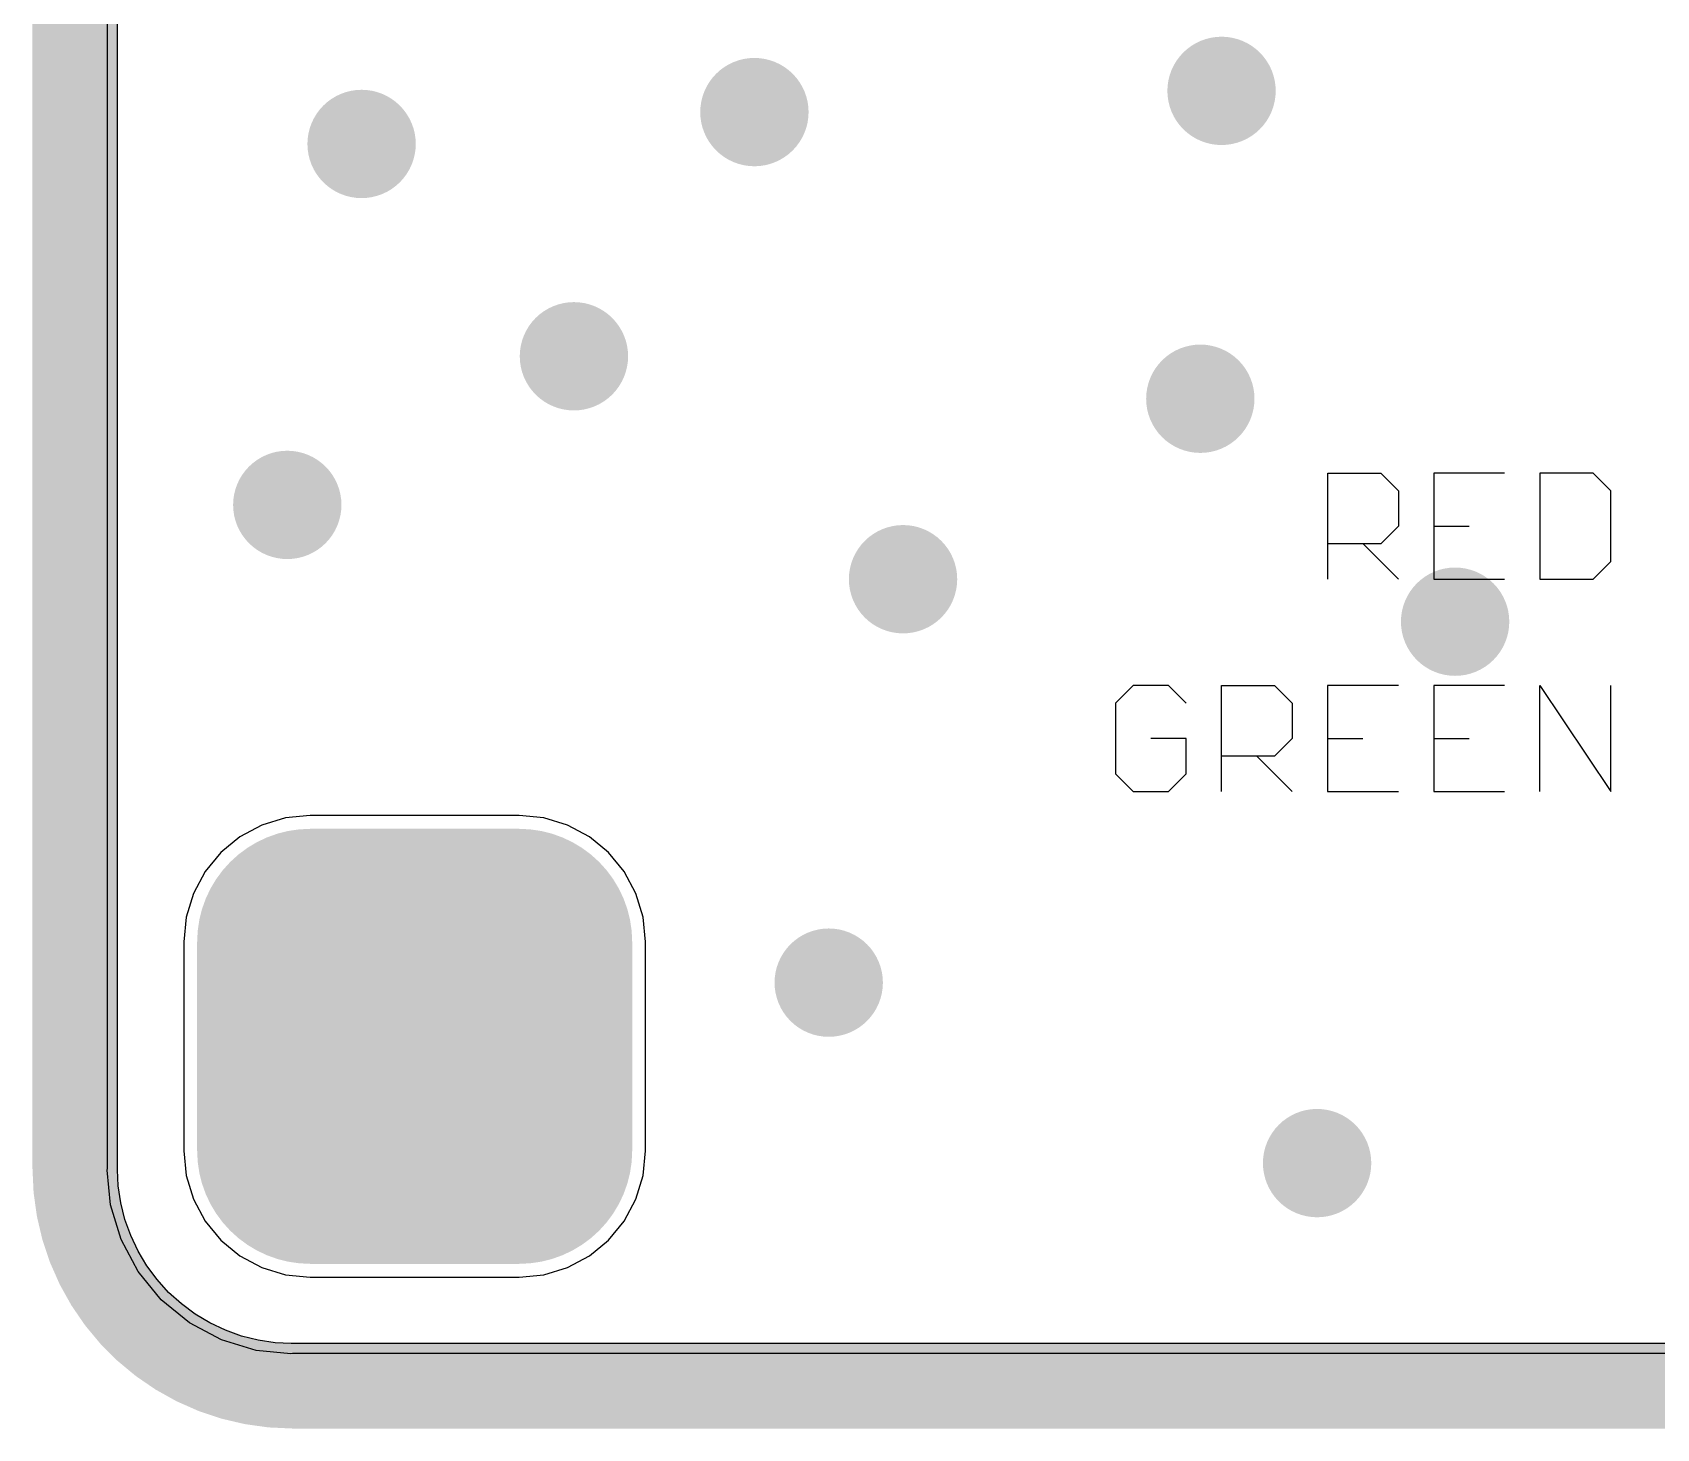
# Model space of a CAD drawing. Header units: millimetres. Extents: x 19 to 120, y 15 to 116.
# Drawn here: x 18.8 to 38.22, y 15.24 to 31.94 of the extents above; entities that cross this region are included whole.
import ezdxf

# ---------------------------------------------------------------- set-up
doc = ezdxf.new("R2010")
doc.units = ezdxf.units.MM
for name, color, linetype in [('BottomLayer', 5, 'Continuous'), ('BottomSolder', 6, 'Continuous'), ('InternalPlane1', 76, 'Continuous'), ('InternalPlane2', 16, 'Continuous'), ('KeepOutLayer', 6, 'Continuous'), ('Mechanical1', 6, 'Continuous'), ('MultiLayer', 9, 'Continuous'), ('PadHoleLayer', 156, 'Continuous'), ('TopLayer', 1, 'Continuous'), ('TopOverlay', 2, 'Continuous'), ('TopSolder', 216, 'Continuous'), ('ViaHoleLayer', 16, 'Continuous')]:
    doc.layers.add(name, color=color, linetype=linetype)

# ---------------------------------------------------------------- blocks, each defined once
blk = doc.blocks.new('HDR2X2_8')
at = {"layer": 'BottomLayer', "const_width": 0.75}
for points in [[(-0.375, 2.54, 1), (0.375, 2.54, 1)], [(2.165, 2.54, 1), (2.915, 2.54, 1)], [(2.165, 0, 1), (2.915, 0, 1)]]:
    blk.add_lwpolyline(points, format="xyb", close=True, dxfattribs=at)
at = {"layer": 'BottomLayer'}
blk.add_solid([(-0.75, -0.75), (0.75, -0.75), (-0.75, 0.75), (0.75, 0.75)], dxfattribs=at)
at = {"layer": 'BottomSolder', "const_width": 0.852}
for points in [[(-0.426, 2.54, 1), (0.426, 2.54, 1)], [(2.114, 2.54, 1), (2.966, 2.54, 1)], [(2.114, 0, 1), (2.966, 0, 1)]]:
    blk.add_lwpolyline(points, format="xyb", close=True, dxfattribs=at)
at = {"layer": 'BottomSolder'}
blk.add_solid([(-0.852, -0.852), (0.852, -0.852), (-0.852, 0.852), (0.852, 0.852)], dxfattribs=at)
at = {"layer": 'InternalPlane1', "const_width": 0.958}
for points in [[(-0.479, 2.54, 1), (0.479, 2.54, 1)], [(2.061, 2.54, 1), (3.019, 2.54, 1)], [(-0.479, 0, 1), (0.479, 0, 1)], [(2.061, 0, 1), (3.019, 0, 1)]]:
    blk.add_lwpolyline(points, format="xyb", close=True, dxfattribs=at)
at = {"layer": 'InternalPlane2', "const_width": 0.958}
for points in [[(-0.479, 2.54, 1), (0.479, 2.54, 1)], [(2.061, 2.54, 1), (3.019, 2.54, 1)], [(-0.479, 0, 1), (0.479, 0, 1)], [(2.061, 0, 1), (3.019, 0, 1)]]:
    blk.add_lwpolyline(points, format="xyb", close=True, dxfattribs=at)
at = {"layer": 'MultiLayer', "const_width": 0.75}
for points in [[(-0.375, 2.54, 1), (0.375, 2.54, 1)], [(2.165, 2.54, 1), (2.915, 2.54, 1)], [(2.165, 0, 1), (2.915, 0, 1)]]:
    blk.add_lwpolyline(points, format="xyb", close=True, dxfattribs=at)
at = {"layer": 'MultiLayer'}
blk.add_solid([(-0.75, -0.75), (0.75, -0.75), (-0.75, 0.75), (0.75, 0.75)], dxfattribs=at)
at = {"layer": 'PadHoleLayer', "const_width": 0.45}
for points in [[(-0.225, 2.54, 1), (0.225, 2.54, 1)], [(2.315, 2.54, 1), (2.765, 2.54, 1)], [(-0.225, 0, 1), (0.225, 0, 1)], [(2.315, 0, 1), (2.765, 0, 1)]]:
    blk.add_lwpolyline(points, format="xyb", close=True, dxfattribs=at)
at = {"layer": 'TopLayer', "const_width": 0.75}
for points in [[(-0.375, 2.54, 1), (0.375, 2.54, 1)], [(2.165, 2.54, 1), (2.915, 2.54, 1)], [(2.165, 0, 1), (2.915, 0, 1)]]:
    blk.add_lwpolyline(points, format="xyb", close=True, dxfattribs=at)
at = {"layer": 'TopLayer'}
blk.add_solid([(-0.75, -0.75), (0.75, -0.75), (-0.75, 0.75), (0.75, 0.75)], dxfattribs=at)
at = {"layer": 'TopOverlay'}
for p, q in [((-5.842, 1.905), (-5.842, 3.175)), ((-5.842, 3.175), (-5.207, 3.175)), ((-5.207, 3.175), (-4.996, 2.963)), ((-3.726, 3.175), (-4.572, 3.175)), ((-4.572, 3.175), (-4.572, 1.905)), ((-3.303, 3.175), (-3.303, 1.905)), ((-2.668, 3.175), (-3.303, 3.175)), ((-2.456, 2.963), (-2.668, 3.175)), ((-4.996, 2.963), (-4.996, 2.54)), ((-2.456, 2.117), (-2.456, 2.963)), ((-4.996, 2.54), (-5.207, 2.328)), ((-4.572, 2.54), (-4.149, 2.54)), ((-5.207, 2.328), (-5.842, 2.328)), ((-5.419, 2.328), (-4.996, 1.905)), ((-2.668, 1.905), (-2.456, 2.117)), ((-4.572, 1.905), (-3.726, 1.905)), ((-3.303, 1.905), (-2.668, 1.905)), ((-8.17, 0.635), (-8.382, 0.423)), ((-7.747, 0.635), (-8.17, 0.635)), ((-7.536, 0.423), (-7.747, 0.635)), ((-7.112, -0.635), (-7.112, 0.635)), ((-7.112, 0.635), (-6.478, 0.635)), ((-6.478, 0.635), (-6.266, 0.423)), ((-4.996, 0.635), (-5.843, 0.635)), ((-5.843, 0.635), (-5.843, -0.635)), ((-3.727, 0.635), (-4.573, 0.635)), ((-4.573, 0.635), (-4.573, -0.635)), ((-3.304, -0.635), (-3.304, 0.635)), ((-3.304, 0.635), (-2.457, -0.635)), ((-2.457, -0.635), (-2.457, 0.635)), ((-8.382, 0.423), (-8.382, -0.423)), ((-6.266, 0.423), (-6.266, 0)), ((-7.536, 0), (-7.959, 0)), ((-7.536, -0.423), (-7.536, 0)), ((-6.266, 0), (-6.478, -0.212)), ((-5.843, 0), (-5.42, 0)), ((-4.573, 0), (-4.15, 0)), ((-6.478, -0.212), (-7.112, -0.212)), ((-6.689, -0.212), (-6.266, -0.635)), ((-8.382, -0.423), (-8.17, -0.635)), ((-7.747, -0.635), (-7.536, -0.423)), ((-8.17, -0.635), (-7.747, -0.635)), ((-5.843, -0.635), (-4.996, -0.635)), ((-4.573, -0.635), (-3.727, -0.635))]:
    blk.add_line(p, q, dxfattribs=at)
at = {"layer": 'TopOverlay', "const_width": 0.2}
for points in [[(-1.27, 3.81), (3.81, 3.81)], [(-1.27, -1.27), (-1.27, 3.81)], [(3.81, -1.27), (3.81, 3.81)], [(-1.27, -1.27), (3.81, -1.27)]]:
    blk.add_lwpolyline(points, dxfattribs=at)
at = {"layer": 'TopOverlay', "const_width": 0.1}
for points in [[(-1.32, 3.81, 1), (-1.22, 3.81, 1)], [(-1.32, 3.81, 1), (-1.22, 3.81, 1)], [(3.76, 3.81, 1), (3.86, 3.81, 1)], [(3.76, 3.81, 1), (3.86, 3.81, 1)], [(-1.32, -1.27, 1), (-1.22, -1.27, 1)], [(-1.32, -1.27, 1), (-1.22, -1.27, 1)], [(3.76, -1.27, 1), (3.86, -1.27, 1)], [(3.76, -1.27, 1), (3.86, -1.27, 1)]]:
    blk.add_lwpolyline(points, format="xyb", close=True, dxfattribs=at)
at = {"layer": 'TopSolder', "const_width": 0.852}
for points in [[(-0.426, 2.54, 1), (0.426, 2.54, 1)], [(2.114, 2.54, 1), (2.966, 2.54, 1)], [(2.114, 0, 1), (2.966, 0, 1)]]:
    blk.add_lwpolyline(points, format="xyb", close=True, dxfattribs=at)
at = {"layer": 'TopSolder'}
blk.add_solid([(-0.852, -0.852), (0.852, -0.852), (-0.852, 0.852), (0.852, 0.852)], dxfattribs=at)

msp = doc.modelspace()

# ---------------------------------------------------------------- linework, layer by layer
at = {"layer": 'BottomLayer'}
for p, q in [((19.692, 18.35), (19.692, 34.096)), ((21.823, 22.544), (21.54, 22.458)), ((22.118, 22.573), (21.823, 22.544)), ((24.618, 22.573), (22.118, 22.573)), ((24.913, 22.544), (24.618, 22.573)), ((25.196, 22.458), (24.913, 22.544)), ((21.54, 22.458), (21.278, 22.319)), ((25.458, 22.319), (25.196, 22.458)), ((21.278, 22.319), (21.049, 22.131)), ((25.687, 22.131), (25.458, 22.319)), ((21.049, 22.131), (20.861, 21.902)), ((25.875, 21.902), (25.687, 22.131)), ((20.861, 21.902), (20.722, 21.64)), ((26.014, 21.64), (25.875, 21.902)), ((20.722, 21.64), (20.636, 21.357)), ((26.1, 21.357), (26.014, 21.64)), ((20.636, 21.357), (20.607, 21.062)), ((26.129, 21.062), (26.1, 21.357)), ((20.607, 21.062), (20.607, 18.562)), ((26.129, 18.562), (26.129, 21.062)), ((20.607, 18.562), (20.636, 18.267)), ((26.1, 18.267), (26.129, 18.562)), ((19.689, 18.331), (19.692, 18.35)), ((19.73, 17.917), (19.689, 18.331)), ((20.636, 18.267), (20.722, 17.984)), ((26.014, 17.984), (26.1, 18.267)), ((19.856, 17.501), (19.73, 17.917)), ((20.722, 17.984), (20.861, 17.722)), ((25.875, 17.722), (26.014, 17.984)), ((20.861, 17.722), (21.049, 17.493)), ((25.687, 17.493), (25.875, 17.722)), ((20.061, 17.117), (19.856, 17.501)), ((21.049, 17.493), (21.278, 17.305)), ((25.458, 17.305), (25.687, 17.493)), ((21.278, 17.305), (21.54, 17.166)), ((25.196, 17.166), (25.458, 17.305)), ((20.337, 16.781), (20.061, 17.117)), ((21.54, 17.166), (21.823, 17.08)), ((24.913, 17.08), (25.196, 17.166)), ((21.823, 17.08), (22.118, 17.051)), ((22.118, 17.051), (24.618, 17.051)), ((24.618, 17.051), (24.913, 17.08)), ((20.673, 16.505), (20.337, 16.781)), ((21.057, 16.3), (20.673, 16.505)), ((21.473, 16.174), (21.057, 16.3)), ((21.887, 16.133), (21.473, 16.174)), ((21.906, 16.136), (21.887, 16.133)), ((116.651, 16.136), (21.906, 16.136))]:
    msp.add_line(p, q, dxfattribs=at)
for points, const_width in [([(32.906, 31.242, 1), (33.134, 31.242, 1)], 0.229), ([(27.318, 30.988, 1), (27.546, 30.988, 1)], 0.229), ([(22.619, 30.607, 1), (22.847, 30.607, 1)], 0.229), ([(25.159, 28.067, 1), (25.387, 28.067, 1)], 0.229), ([(32.652, 27.559, 1), (32.88, 27.559, 1)], 0.229), ([(21.73, 26.289, 1), (21.958, 26.289, 1)], 0.229), ([(29.096, 25.4, 1), (29.324, 25.4, 1)], 0.229), ([(35.7, 24.892, 1), (35.928, 24.892, 1)], 0.229), ([(21.493, 21.062, 1), (22.743, 21.062, 1)], 1.25), ([(23.993, 21.062, 1), (25.243, 21.062, 1)], 1.25), ([(28.207, 20.574, 1), (28.435, 20.574, 1)], 0.229), ([(21.493, 18.562, 1), (22.743, 18.562, 1)], 1.25), ([(23.993, 18.562, 1), (25.243, 18.562, 1)], 1.25), ([(34.049, 18.415, 1), (34.277, 18.415, 1)], 0.229)]:
    msp.add_lwpolyline(points, format="xyb", close=True, dxfattribs=dict(at, const_width=const_width))
for points in [[(22.118, 17.312), (24.618, 17.312), (22.118, 22.312), (24.618, 22.312)], [(20.868, 18.562), (25.868, 18.562), (20.868, 21.062), (25.868, 21.062)]]:
    msp.add_solid(points, dxfattribs=at)
at = {"layer": 'BottomSolder', "const_width": 1.352}
for points in [[(21.442, 21.062, 1), (22.794, 21.062, 1)], [(23.942, 21.062, 1), (25.294, 21.062, 1)], [(21.442, 18.562, 1), (22.794, 18.562, 1)], [(23.942, 18.562, 1), (25.294, 18.562, 1)]]:
    msp.add_lwpolyline(points, format="xyb", close=True, dxfattribs=at)
at = {"layer": 'BottomSolder'}
for points in [[(22.118, 17.21), (24.618, 17.21), (22.118, 22.414), (24.618, 22.414)], [(20.766, 18.562), (25.97, 18.562), (20.766, 21.062), (25.97, 21.062)]]:
    msp.add_solid(points, dxfattribs=at)
at = {"layer": 'InternalPlane1'}
for p, q in [((19.814, 18.35), (19.814, 113.095)), ((19.813, 18.333), (19.814, 18.35)), ((19.822, 18.144), (19.813, 18.333)), ((19.852, 17.941), (19.822, 18.144)), ((19.902, 17.742), (19.852, 17.941)), ((19.971, 17.548), (19.902, 17.742)), ((20.059, 17.363), (19.971, 17.548)), ((20.165, 17.186), (20.059, 17.363)), ((20.287, 17.021), (20.165, 17.186)), ((20.425, 16.869), (20.287, 17.021)), ((20.577, 16.731), (20.425, 16.869)), ((20.742, 16.609), (20.577, 16.731)), ((20.919, 16.503), (20.742, 16.609)), ((21.104, 16.415), (20.919, 16.503)), ((21.298, 16.346), (21.104, 16.415)), ((21.497, 16.296), (21.298, 16.346)), ((21.7, 16.266), (21.497, 16.296)), ((21.889, 16.257), (21.7, 16.266)), ((21.906, 16.258), (21.889, 16.257)), ((116.651, 16.258), (21.906, 16.258))]:
    msp.add_line(p, q, dxfattribs=at)
at = {"layer": 'InternalPlane1', "const_width": 1.016}
for points in [[(19.304, 18.35), (19.304, 113.095)], [(21.906, 15.748), (116.651, 15.748)]]:
    msp.add_lwpolyline(points, dxfattribs=at)
at = {"layer": 'InternalPlane1'}
for points, const_width in [([(22.364, 19.812, 1), (24.372, 19.812, 1)], 2.008), ([(19.05, 18.35, 1), (19.558, 18.35, 1)], 0.508), ([(19.05, 18.35, 1), (19.558, 18.35, 1)], 0.508), ([(21.652, 15.748, 1), (22.16, 15.748, 1)], 0.508), ([(21.652, 15.748, 1), (22.16, 15.748, 1)], 0.508)]:
    msp.add_lwpolyline(points, format="xyb", close=True, dxfattribs=dict(at, const_width=const_width))
at = {"layer": 'InternalPlane1', "const_width": 1.016}
msp.add_lwpolyline([(21.906, 15.748, -0.414214), (19.304, 18.35)], format="xyb", dxfattribs=at)
at = {"layer": 'InternalPlane2'}
for p, q in [((19.814, 18.35), (19.814, 113.095)), ((19.813, 18.333), (19.814, 18.35)), ((19.822, 18.144), (19.813, 18.333)), ((19.852, 17.941), (19.822, 18.144)), ((19.902, 17.742), (19.852, 17.941)), ((19.971, 17.548), (19.902, 17.742)), ((20.059, 17.363), (19.971, 17.548)), ((20.165, 17.186), (20.059, 17.363)), ((20.287, 17.021), (20.165, 17.186)), ((20.425, 16.869), (20.287, 17.021)), ((20.577, 16.731), (20.425, 16.869)), ((20.742, 16.609), (20.577, 16.731)), ((20.919, 16.503), (20.742, 16.609)), ((21.104, 16.415), (20.919, 16.503)), ((21.298, 16.346), (21.104, 16.415)), ((21.497, 16.296), (21.298, 16.346)), ((21.7, 16.266), (21.497, 16.296)), ((21.889, 16.257), (21.7, 16.266)), ((21.906, 16.258), (21.889, 16.257)), ((116.651, 16.258), (21.906, 16.258))]:
    msp.add_line(p, q, dxfattribs=at)
at = {"layer": 'InternalPlane2', "const_width": 1.016}
for points in [[(19.304, 18.35), (19.304, 113.095)], [(21.906, 15.748), (116.651, 15.748)]]:
    msp.add_lwpolyline(points, dxfattribs=at)
at = {"layer": 'InternalPlane2'}
for points, const_width in [([(32.696, 31.242, 1), (33.344, 31.242, 1)], 0.648), ([(27.108, 30.988, 1), (27.756, 30.988, 1)], 0.648), ([(22.409, 30.607, 1), (23.057, 30.607, 1)], 0.648), ([(24.949, 28.067, 1), (25.597, 28.067, 1)], 0.648), ([(32.442, 27.559, 1), (33.09, 27.559, 1)], 0.648), ([(21.52, 26.289, 1), (22.168, 26.289, 1)], 0.648), ([(28.886, 25.4, 1), (29.534, 25.4, 1)], 0.648), ([(35.49, 24.892, 1), (36.138, 24.892, 1)], 0.648), ([(22.364, 19.812, 1), (24.372, 19.812, 1)], 2.008), ([(27.997, 20.574, 1), (28.645, 20.574, 1)], 0.648), ([(33.839, 18.415, 1), (34.487, 18.415, 1)], 0.648), ([(19.05, 18.35, 1), (19.558, 18.35, 1)], 0.508), ([(19.05, 18.35, 1), (19.558, 18.35, 1)], 0.508), ([(21.652, 15.748, 1), (22.16, 15.748, 1)], 0.508), ([(21.652, 15.748, 1), (22.16, 15.748, 1)], 0.508)]:
    msp.add_lwpolyline(points, format="xyb", close=True, dxfattribs=dict(at, const_width=const_width))
at = {"layer": 'InternalPlane2', "const_width": 1.016}
msp.add_lwpolyline([(21.906, 15.748, -0.414214), (19.304, 18.35)], format="xyb", dxfattribs=at)
at = {"layer": 'KeepOutLayer', "const_width": 0.254}
for points in [[(19.304, 18.35), (19.304, 113.095)], [(21.906, 15.748), (116.651, 15.748)]]:
    msp.add_lwpolyline(points, dxfattribs=at)
at = {"layer": 'KeepOutLayer', "const_width": 0.127}
for points in [[(19.241, 18.35, 1), (19.367, 18.35, 1)], [(19.241, 18.35, 1), (19.367, 18.35, 1)], [(21.842, 15.748, 1), (21.969, 15.748, 1)], [(21.842, 15.748, 1), (21.969, 15.748, 1)]]:
    msp.add_lwpolyline(points, format="xyb", close=True, dxfattribs=at)
at = {"layer": 'KeepOutLayer', "const_width": 0.254}
msp.add_lwpolyline([(21.906, 15.748, -0.414214), (19.304, 18.35)], format="xyb", dxfattribs=at)
at = {"layer": 'Mechanical1', "const_width": 0.254}
for points in [[(19.304, 18.35), (19.304, 113.095)], [(21.906, 15.748), (116.651, 15.748)]]:
    msp.add_lwpolyline(points, dxfattribs=at)
at = {"layer": 'Mechanical1', "const_width": 0.127}
for points in [[(19.241, 18.35, 1), (19.367, 18.35, 1)], [(19.241, 18.35, 1), (19.367, 18.35, 1)], [(21.842, 15.748, 1), (21.969, 15.748, 1)], [(21.842, 15.748, 1), (21.969, 15.748, 1)]]:
    msp.add_lwpolyline(points, format="xyb", close=True, dxfattribs=at)
at = {"layer": 'Mechanical1', "const_width": 0.254}
msp.add_lwpolyline([(21.906, 15.748, -0.414214), (19.304, 18.35)], format="xyb", dxfattribs=at)
at = {"layer": 'MultiLayer'}
for points, const_width in [([(32.906, 31.242, 1), (33.134, 31.242, 1)], 0.229), ([(27.318, 30.988, 1), (27.546, 30.988, 1)], 0.229), ([(22.619, 30.607, 1), (22.847, 30.607, 1)], 0.229), ([(25.159, 28.067, 1), (25.387, 28.067, 1)], 0.229), ([(32.652, 27.559, 1), (32.88, 27.559, 1)], 0.229), ([(21.73, 26.289, 1), (21.958, 26.289, 1)], 0.229), ([(29.096, 25.4, 1), (29.324, 25.4, 1)], 0.229), ([(35.7, 24.892, 1), (35.928, 24.892, 1)], 0.229), ([(21.493, 21.062, 1), (22.743, 21.062, 1)], 1.25), ([(23.993, 21.062, 1), (25.243, 21.062, 1)], 1.25), ([(28.207, 20.574, 1), (28.435, 20.574, 1)], 0.229), ([(21.493, 18.562, 1), (22.743, 18.562, 1)], 1.25), ([(23.993, 18.562, 1), (25.243, 18.562, 1)], 1.25), ([(34.049, 18.415, 1), (34.277, 18.415, 1)], 0.229)]:
    msp.add_lwpolyline(points, format="xyb", close=True, dxfattribs=dict(at, const_width=const_width))
for points in [[(22.118, 17.312), (24.618, 17.312), (22.118, 22.312), (24.618, 22.312)], [(20.868, 18.562), (25.868, 18.562), (20.868, 21.062), (25.868, 21.062)]]:
    msp.add_solid(points, dxfattribs=at)
at = {"layer": 'PadHoleLayer', "const_width": 1.5}
msp.add_lwpolyline([(22.618, 19.812, 1), (24.118, 19.812, 1)], format="xyb", close=True, dxfattribs=at)
at = {"layer": 'TopLayer'}
for p, q in [((19.692, 18.35), (19.692, 34.098)), ((21.823, 22.544), (21.54, 22.458)), ((22.118, 22.573), (21.823, 22.544)), ((24.618, 22.573), (22.118, 22.573)), ((24.913, 22.544), (24.618, 22.573)), ((25.196, 22.458), (24.913, 22.544)), ((21.54, 22.458), (21.278, 22.319)), ((25.458, 22.319), (25.196, 22.458)), ((21.278, 22.319), (21.049, 22.131)), ((25.687, 22.131), (25.458, 22.319)), ((21.049, 22.131), (20.861, 21.902)), ((25.875, 21.902), (25.687, 22.131)), ((20.861, 21.902), (20.722, 21.64)), ((26.014, 21.64), (25.875, 21.902)), ((20.722, 21.64), (20.636, 21.357)), ((26.1, 21.357), (26.014, 21.64)), ((20.636, 21.357), (20.607, 21.062)), ((26.129, 21.062), (26.1, 21.357)), ((20.607, 21.062), (20.607, 18.562)), ((26.129, 18.562), (26.129, 21.062)), ((20.607, 18.562), (20.636, 18.267)), ((26.1, 18.267), (26.129, 18.562)), ((19.689, 18.331), (19.692, 18.35)), ((19.73, 17.917), (19.689, 18.331)), ((20.636, 18.267), (20.722, 17.984)), ((26.014, 17.984), (26.1, 18.267)), ((19.856, 17.501), (19.73, 17.917)), ((20.722, 17.984), (20.861, 17.722)), ((25.875, 17.722), (26.014, 17.984)), ((20.861, 17.722), (21.049, 17.493)), ((25.687, 17.493), (25.875, 17.722)), ((20.061, 17.117), (19.856, 17.501)), ((21.049, 17.493), (21.278, 17.305)), ((25.458, 17.305), (25.687, 17.493)), ((21.278, 17.305), (21.54, 17.166)), ((25.196, 17.166), (25.458, 17.305)), ((20.337, 16.781), (20.061, 17.117)), ((21.54, 17.166), (21.823, 17.08)), ((24.913, 17.08), (25.196, 17.166)), ((21.823, 17.08), (22.118, 17.051)), ((22.118, 17.051), (24.618, 17.051)), ((24.618, 17.051), (24.913, 17.08)), ((20.673, 16.505), (20.337, 16.781)), ((21.057, 16.3), (20.673, 16.505)), ((21.473, 16.174), (21.057, 16.3)), ((21.887, 16.133), (21.473, 16.174)), ((21.906, 16.136), (21.887, 16.133)), ((116.651, 16.136), (21.906, 16.136))]:
    msp.add_line(p, q, dxfattribs=at)
for points, const_width in [([(32.906, 31.242, 1), (33.134, 31.242, 1)], 0.229), ([(27.318, 30.988, 1), (27.546, 30.988, 1)], 0.229), ([(22.619, 30.607, 1), (22.847, 30.607, 1)], 0.229), ([(25.159, 28.067, 1), (25.387, 28.067, 1)], 0.229), ([(32.652, 27.559, 1), (32.88, 27.559, 1)], 0.229), ([(21.73, 26.289, 1), (21.958, 26.289, 1)], 0.229), ([(29.096, 25.4, 1), (29.324, 25.4, 1)], 0.229), ([(35.7, 24.892, 1), (35.928, 24.892, 1)], 0.229), ([(21.493, 21.062, 1), (22.743, 21.062, 1)], 1.25), ([(23.993, 21.062, 1), (25.243, 21.062, 1)], 1.25), ([(28.207, 20.574, 1), (28.435, 20.574, 1)], 0.229), ([(21.493, 18.562, 1), (22.743, 18.562, 1)], 1.25), ([(23.993, 18.562, 1), (25.243, 18.562, 1)], 1.25), ([(34.049, 18.415, 1), (34.277, 18.415, 1)], 0.229)]:
    msp.add_lwpolyline(points, format="xyb", close=True, dxfattribs=dict(at, const_width=const_width))
for points in [[(22.118, 17.312), (24.618, 17.312), (22.118, 22.312), (24.618, 22.312)], [(20.868, 18.562), (25.868, 18.562), (20.868, 21.062), (25.868, 21.062)]]:
    msp.add_solid(points, dxfattribs=at)
at = {"layer": 'TopSolder', "const_width": 1.352}
for points in [[(21.442, 21.062, 1), (22.794, 21.062, 1)], [(23.942, 21.062, 1), (25.294, 21.062, 1)], [(21.442, 18.562, 1), (22.794, 18.562, 1)], [(23.942, 18.562, 1), (25.294, 18.562, 1)]]:
    msp.add_lwpolyline(points, format="xyb", close=True, dxfattribs=at)
at = {"layer": 'TopSolder'}
for points in [[(22.118, 17.21), (24.618, 17.21), (22.118, 22.414), (24.618, 22.414)], [(20.766, 18.562), (25.97, 18.562), (20.766, 21.062), (25.97, 21.062)]]:
    msp.add_solid(points, dxfattribs=at)
at = {"layer": 'ViaHoleLayer', "const_width": 0.14}
for points in [[(32.95, 31.242, 1), (33.09, 31.242, 1)], [(27.362, 30.988, 1), (27.502, 30.988, 1)], [(22.663, 30.607, 1), (22.803, 30.607, 1)], [(25.203, 28.067, 1), (25.343, 28.067, 1)], [(32.696, 27.559, 1), (32.836, 27.559, 1)], [(21.774, 26.289, 1), (21.914, 26.289, 1)], [(29.14, 25.4, 1), (29.28, 25.4, 1)], [(35.744, 24.892, 1), (35.884, 24.892, 1)], [(28.251, 20.574, 1), (28.391, 20.574, 1)], [(34.093, 18.415, 1), (34.233, 18.415, 1)]]:
    msp.add_lwpolyline(points, format="xyb", close=True, dxfattribs=at)

# ---------------------------------------------------------------- block references
at = {"rotation": 360}
msp.add_blockref('HDR2X2_8', (40.132, 23.495), dxfattribs=at)

doc.saveas('drawing.dxf')
